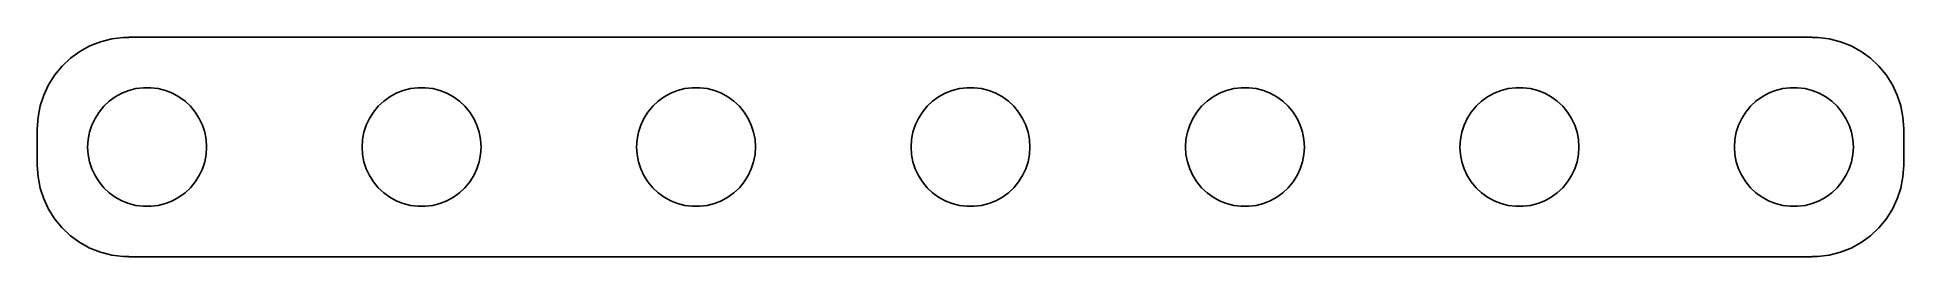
# Model space of a CAD drawing. Header units: metres. Extents: x 9 to 111, y 9 to 21.
import ezdxf

# ---------------------------------------------------------------- set-up
doc = ezdxf.new("R2010")
doc.units = ezdxf.units.M

msp = doc.modelspace()

# ---------------------------------------------------------------- linework, layer by layer
for p, q in [((11.8711, 20.5241), (11.3209, 20.2216)), ((12.4549, 20.7553), (11.8711, 20.5241)), ((13.0631, 20.9114), (12.4549, 20.7553)), ((13.686, 20.9901), (13.0631, 20.9114)), ((14, 20.9901), (13.686, 20.9901)), ((106, 21), (14, 21)), ((14, 21), (14, 20.9901)), ((106, 20.9901), (106, 21)), ((106.314, 20.9901), (106, 20.9901)), ((106.937, 20.9114), (106.314, 20.9901)), ((107.545, 20.7553), (106.937, 20.9114)), ((108.129, 20.5241), (107.545, 20.7553)), ((108.679, 20.2216), (108.129, 20.5241)), ((10.3551, 19.4227), (9.95491, 18.9389)), ((10.8129, 19.8526), (10.3551, 19.4227)), ((11.3209, 20.2216), (10.8129, 19.8526)), ((109.187, 19.8526), (108.679, 20.2216)), ((109.645, 19.4227), (109.187, 19.8526)), ((110.045, 18.9389), (109.645, 19.4227)), ((9.61845, 18.4088), (9.3511, 17.8406)), ((9.95491, 18.9389), (9.61845, 18.4088)), ((110.382, 18.4088), (110.045, 18.9389)), ((110.649, 17.8406), (110.382, 18.4088)), ((9.3511, 17.8406), (9.15707, 17.2434)), ((12.6308, 17.2248), (12.9284, 17.5042)), ((12.9284, 17.5042), (13.2586, 17.7441)), ((13.2586, 17.7441), (13.6162, 17.9407)), ((13.6162, 17.9407), (13.9957, 18.0909)), ((13.9957, 18.0909), (14.391, 18.1924)), ((14.391, 18.1924), (14.7959, 18.2436)), ((14.7959, 18.2436), (15.2041, 18.2436)), ((15.2041, 18.2436), (15.609, 18.1924)), ((15.609, 18.1924), (16.0043, 18.0909)), ((16.0043, 18.0909), (16.3838, 17.9407)), ((16.3838, 17.9407), (16.7414, 17.7441)), ((16.7414, 17.7441), (17.0716, 17.5042)), ((17.0716, 17.5042), (17.3691, 17.2248)), ((27.6308, 17.2248), (27.9284, 17.5042)), ((27.9284, 17.5042), (28.2586, 17.7441)), ((28.2586, 17.7441), (28.6162, 17.9407)), ((28.6162, 17.9407), (28.9957, 18.0909)), ((28.9957, 18.0909), (29.391, 18.1924)), ((29.391, 18.1924), (29.7959, 18.2436)), ((29.7959, 18.2436), (30.2041, 18.2436)), ((30.2041, 18.2436), (30.609, 18.1924)), ((30.609, 18.1924), (31.0043, 18.0909)), ((31.0043, 18.0909), (31.3838, 17.9407)), ((31.3838, 17.9407), (31.7414, 17.7441)), ((31.7414, 17.7441), (32.0716, 17.5042)), ((32.0716, 17.5042), (32.3691, 17.2248)), ((42.6308, 17.2248), (42.9284, 17.5042)), ((42.9284, 17.5042), (43.2586, 17.7441)), ((43.2586, 17.7441), (43.6162, 17.9407)), ((43.6162, 17.9407), (43.9957, 18.0909)), ((43.9957, 18.0909), (44.391, 18.1924)), ((44.391, 18.1924), (44.7959, 18.2436)), ((44.7959, 18.2436), (45.2041, 18.2436)), ((45.2041, 18.2436), (45.609, 18.1924)), ((45.609, 18.1924), (46.0043, 18.0909)), ((46.0043, 18.0909), (46.3838, 17.9407)), ((46.3838, 17.9407), (46.7414, 17.7441)), ((46.7414, 17.7441), (47.0716, 17.5042)), ((47.0716, 17.5042), (47.3691, 17.2248)), ((57.6308, 17.2248), (57.9284, 17.5042)), ((57.9284, 17.5042), (58.2586, 17.7441)), ((58.2586, 17.7441), (58.6162, 17.9407)), ((58.6162, 17.9407), (58.9957, 18.0909)), ((58.9957, 18.0909), (59.391, 18.1924)), ((59.391, 18.1924), (59.7959, 18.2436)), ((59.7959, 18.2436), (60.2041, 18.2436)), ((60.2041, 18.2436), (60.609, 18.1924)), ((60.609, 18.1924), (61.0043, 18.0909)), ((61.0043, 18.0909), (61.3838, 17.9407)), ((61.3838, 17.9407), (61.7414, 17.7441)), ((61.7414, 17.7441), (62.0716, 17.5042)), ((62.0716, 17.5042), (62.3691, 17.2248)), ((72.6308, 17.2248), (72.9284, 17.5042)), ((72.9284, 17.5042), (73.2586, 17.7441)), ((73.2586, 17.7441), (73.6162, 17.9407)), ((73.6162, 17.9407), (73.9957, 18.0909)), ((73.9957, 18.0909), (74.391, 18.1924)), ((74.391, 18.1924), (74.7959, 18.2436)), ((74.7959, 18.2436), (75.2041, 18.2436)), ((75.2041, 18.2436), (75.609, 18.1924)), ((75.609, 18.1924), (76.0043, 18.0909)), ((76.0043, 18.0909), (76.3838, 17.9407)), ((76.3838, 17.9407), (76.7414, 17.7441)), ((76.7414, 17.7441), (77.0716, 17.5042)), ((77.0716, 17.5042), (77.3691, 17.2248)), ((87.6308, 17.2248), (87.9284, 17.5042)), ((87.9284, 17.5042), (88.2586, 17.7441)), ((88.2586, 17.7441), (88.6162, 17.9407)), ((88.6162, 17.9407), (88.9957, 18.0909)), ((88.9957, 18.0909), (89.391, 18.1924)), ((89.391, 18.1924), (89.7959, 18.2436)), ((89.7959, 18.2436), (90.2041, 18.2436)), ((90.2041, 18.2436), (90.609, 18.1924)), ((90.609, 18.1924), (91.0043, 18.0909)), ((91.0043, 18.0909), (91.3838, 17.9407)), ((91.3838, 17.9407), (91.7414, 17.7441)), ((91.7414, 17.7441), (92.0716, 17.5042)), ((92.0716, 17.5042), (92.3691, 17.2248)), ((102.631, 17.2248), (102.928, 17.5042)), ((102.928, 17.5042), (103.259, 17.7441)), ((103.259, 17.7441), (103.616, 17.9407)), ((103.616, 17.9407), (103.996, 18.0909)), ((103.996, 18.0909), (104.391, 18.1924)), ((104.391, 18.1924), (104.796, 18.2436)), ((104.796, 18.2436), (105.204, 18.2436)), ((105.204, 18.2436), (105.609, 18.1924)), ((105.609, 18.1924), (106.004, 18.0909)), ((106.004, 18.0909), (106.384, 17.9407)), ((106.384, 17.9407), (106.741, 17.7441)), ((106.741, 17.7441), (107.072, 17.5042)), ((107.072, 17.5042), (107.369, 17.2248)), ((110.843, 17.2434), (110.649, 17.8406)), ((9.03941, 16.6267), (9, 16)), ((9.15707, 17.2434), (9.03941, 16.6267)), ((11.9782, 16.1964), (12.152, 16.5657)), ((12.152, 16.5657), (12.3707, 16.9103)), ((12.3707, 16.9103), (12.6308, 17.2248)), ((17.3691, 17.2248), (17.6293, 16.9103)), ((17.6293, 16.9103), (17.848, 16.5657)), ((17.848, 16.5657), (18.0218, 16.1964)), ((26.9782, 16.1964), (27.152, 16.5657)), ((27.152, 16.5657), (27.3707, 16.9103)), ((27.3707, 16.9103), (27.6308, 17.2248)), ((32.3691, 17.2248), (32.6293, 16.9103)), ((32.6293, 16.9103), (32.848, 16.5657)), ((32.848, 16.5657), (33.0218, 16.1964)), ((41.9782, 16.1964), (42.152, 16.5657)), ((42.152, 16.5657), (42.3707, 16.9103)), ((42.3707, 16.9103), (42.6308, 17.2248)), ((47.3691, 17.2248), (47.6293, 16.9103)), ((47.6293, 16.9103), (47.848, 16.5657)), ((47.848, 16.5657), (48.0218, 16.1964)), ((56.9782, 16.1964), (57.152, 16.5657)), ((57.152, 16.5657), (57.3707, 16.9103)), ((57.3707, 16.9103), (57.6308, 17.2248)), ((62.3691, 17.2248), (62.6293, 16.9103)), ((62.6293, 16.9103), (62.848, 16.5657)), ((62.848, 16.5657), (63.0218, 16.1964)), ((71.9782, 16.1964), (72.152, 16.5657)), ((72.152, 16.5657), (72.3707, 16.9103)), ((72.3707, 16.9103), (72.6308, 17.2248)), ((77.3691, 17.2248), (77.6293, 16.9103)), ((77.6293, 16.9103), (77.848, 16.5657)), ((77.848, 16.5657), (78.0218, 16.1964)), ((86.9782, 16.1964), (87.152, 16.5657)), ((87.152, 16.5657), (87.3707, 16.9103)), ((87.3707, 16.9103), (87.6308, 17.2248)), ((92.3691, 17.2248), (92.6293, 16.9103)), ((92.6293, 16.9103), (92.848, 16.5657)), ((92.848, 16.5657), (93.0218, 16.1964)), ((101.978, 16.1964), (102.152, 16.5657)), ((102.152, 16.5657), (102.371, 16.9103)), ((102.371, 16.9103), (102.631, 17.2248)), ((107.369, 17.2248), (107.629, 16.9103)), ((107.629, 16.9103), (107.848, 16.5657)), ((107.848, 16.5657), (108.022, 16.1964)), ((110.961, 16.6267), (110.843, 17.2434)), ((111, 16), (110.961, 16.6267)), ((9, 16), (9, 14)), ((11.75, 15), (11.7756, 15.4073)), ((11.7756, 15.4073), (11.8521, 15.8082)), ((11.8521, 15.8082), (11.9782, 16.1964)), ((18.0218, 16.1964), (18.1479, 15.8082)), ((18.1479, 15.8082), (18.2244, 15.4073)), ((18.2244, 15.4073), (18.25, 15)), ((26.75, 15), (26.7756, 15.4073)), ((26.7756, 15.4073), (26.8521, 15.8082)), ((26.8521, 15.8082), (26.9782, 16.1964)), ((33.0218, 16.1964), (33.1479, 15.8082)), ((33.1479, 15.8082), (33.2244, 15.4073)), ((33.2244, 15.4073), (33.25, 15)), ((41.75, 15), (41.7756, 15.4073)), ((41.7756, 15.4073), (41.8521, 15.8082)), ((41.8521, 15.8082), (41.9782, 16.1964)), ((48.0218, 16.1964), (48.1479, 15.8082)), ((48.1479, 15.8082), (48.2244, 15.4073)), ((48.2244, 15.4073), (48.25, 15)), ((56.75, 15), (56.7756, 15.4073)), ((56.7756, 15.4073), (56.8521, 15.8082)), ((56.8521, 15.8082), (56.9782, 16.1964)), ((63.0218, 16.1964), (63.1479, 15.8082)), ((63.1479, 15.8082), (63.2244, 15.4073)), ((63.2244, 15.4073), (63.25, 15)), ((71.75, 15), (71.7756, 15.4073)), ((71.7756, 15.4073), (71.8521, 15.8082)), ((71.8521, 15.8082), (71.9782, 16.1964)), ((78.0218, 16.1964), (78.1479, 15.8082)), ((78.1479, 15.8082), (78.2244, 15.4073)), ((78.2244, 15.4073), (78.25, 15)), ((86.75, 15), (86.7756, 15.4073)), ((86.7756, 15.4073), (86.8521, 15.8082)), ((86.8521, 15.8082), (86.9782, 16.1964)), ((93.0218, 16.1964), (93.1479, 15.8082)), ((93.1479, 15.8082), (93.2244, 15.4073)), ((93.2244, 15.4073), (93.25, 15)), ((101.75, 15), (101.776, 15.4073)), ((101.776, 15.4073), (101.852, 15.8082)), ((101.852, 15.8082), (101.978, 16.1964)), ((108.022, 16.1964), (108.148, 15.8082)), ((108.148, 15.8082), (108.224, 15.4073)), ((108.224, 15.4073), (108.25, 15)), ((111, 14), (111, 16)), ((11.7756, 14.5927), (11.75, 15)), ((11.8521, 14.1918), (11.7756, 14.5927)), ((18.2244, 14.5927), (18.1479, 14.1918)), ((18.25, 15), (18.2244, 14.5927)), ((26.7756, 14.5927), (26.75, 15)), ((26.8521, 14.1918), (26.7756, 14.5927)), ((33.2244, 14.5927), (33.1479, 14.1918)), ((33.25, 15), (33.2244, 14.5927)), ((41.7756, 14.5927), (41.75, 15)), ((41.8521, 14.1918), (41.7756, 14.5927)), ((48.2244, 14.5927), (48.1479, 14.1918)), ((48.25, 15), (48.2244, 14.5927)), ((56.7756, 14.5927), (56.75, 15)), ((56.8521, 14.1918), (56.7756, 14.5927)), ((63.2244, 14.5927), (63.1479, 14.1918)), ((63.25, 15), (63.2244, 14.5927)), ((71.7756, 14.5927), (71.75, 15)), ((71.8521, 14.1918), (71.7756, 14.5927)), ((78.2244, 14.5927), (78.1479, 14.1918)), ((78.25, 15), (78.2244, 14.5927)), ((86.7756, 14.5927), (86.75, 15)), ((86.8521, 14.1918), (86.7756, 14.5927)), ((93.2244, 14.5927), (93.1479, 14.1918)), ((93.25, 15), (93.2244, 14.5927)), ((101.776, 14.5927), (101.75, 15)), ((101.852, 14.1918), (101.776, 14.5927)), ((108.224, 14.5927), (108.148, 14.1918)), ((108.25, 15), (108.224, 14.5927)), ((9, 14), (9.03941, 13.3733)), ((9.03941, 13.3733), (9.15707, 12.7565)), ((11.9782, 13.8036), (11.8521, 14.1918)), ((12.152, 13.4343), (11.9782, 13.8036)), ((12.3707, 13.0897), (12.152, 13.4343)), ((17.848, 13.4343), (17.6293, 13.0897)), ((18.0218, 13.8036), (17.848, 13.4343)), ((18.1479, 14.1918), (18.0218, 13.8036)), ((26.9782, 13.8036), (26.8521, 14.1918)), ((27.152, 13.4343), (26.9782, 13.8036)), ((27.3707, 13.0897), (27.152, 13.4343)), ((32.848, 13.4343), (32.6293, 13.0897)), ((33.0218, 13.8036), (32.848, 13.4343)), ((33.1479, 14.1918), (33.0218, 13.8036)), ((41.9782, 13.8036), (41.8521, 14.1918)), ((42.152, 13.4343), (41.9782, 13.8036)), ((42.3707, 13.0897), (42.152, 13.4343)), ((47.848, 13.4343), (47.6293, 13.0897)), ((48.0218, 13.8036), (47.848, 13.4343)), ((48.1479, 14.1918), (48.0218, 13.8036)), ((56.9782, 13.8036), (56.8521, 14.1918)), ((57.152, 13.4343), (56.9782, 13.8036)), ((57.3707, 13.0897), (57.152, 13.4343)), ((62.848, 13.4343), (62.6293, 13.0897)), ((63.0218, 13.8036), (62.848, 13.4343)), ((63.1479, 14.1918), (63.0218, 13.8036)), ((71.9782, 13.8036), (71.8521, 14.1918)), ((72.152, 13.4343), (71.9782, 13.8036)), ((72.3707, 13.0897), (72.152, 13.4343)), ((77.848, 13.4343), (77.6293, 13.0897)), ((78.0218, 13.8036), (77.848, 13.4343)), ((78.1479, 14.1918), (78.0218, 13.8036)), ((86.9782, 13.8036), (86.8521, 14.1918)), ((87.152, 13.4343), (86.9782, 13.8036)), ((87.3707, 13.0897), (87.152, 13.4343)), ((92.848, 13.4343), (92.6293, 13.0897)), ((93.0218, 13.8036), (92.848, 13.4343)), ((93.1479, 14.1918), (93.0218, 13.8036)), ((101.978, 13.8036), (101.852, 14.1918)), ((102.152, 13.4343), (101.978, 13.8036)), ((102.371, 13.0897), (102.152, 13.4343)), ((107.848, 13.4343), (107.629, 13.0897)), ((108.022, 13.8036), (107.848, 13.4343)), ((108.148, 14.1918), (108.022, 13.8036)), ((110.843, 12.7565), (110.961, 13.3733)), ((110.961, 13.3733), (111, 14)), ((9.15707, 12.7565), (9.3511, 12.1594)), ((12.6308, 12.7752), (12.3707, 13.0897)), ((12.9284, 12.4958), (12.6308, 12.7752)), ((13.2586, 12.2559), (12.9284, 12.4958)), ((13.6162, 12.0593), (13.2586, 12.2559)), ((16.7414, 12.2559), (16.3838, 12.0593)), ((17.0716, 12.4958), (16.7414, 12.2559)), ((17.3691, 12.7752), (17.0716, 12.4958)), ((17.6293, 13.0897), (17.3691, 12.7752)), ((27.6308, 12.7752), (27.3707, 13.0897)), ((27.9284, 12.4958), (27.6308, 12.7752)), ((28.2586, 12.2559), (27.9284, 12.4958)), ((28.6162, 12.0593), (28.2586, 12.2559)), ((31.7414, 12.2559), (31.3838, 12.0593)), ((32.0716, 12.4958), (31.7414, 12.2559)), ((32.3691, 12.7752), (32.0716, 12.4958)), ((32.6293, 13.0897), (32.3691, 12.7752)), ((42.6308, 12.7752), (42.3707, 13.0897)), ((42.9284, 12.4958), (42.6308, 12.7752)), ((43.2586, 12.2559), (42.9284, 12.4958)), ((43.6162, 12.0593), (43.2586, 12.2559)), ((46.7414, 12.2559), (46.3838, 12.0593)), ((47.0716, 12.4958), (46.7414, 12.2559)), ((47.3691, 12.7752), (47.0716, 12.4958)), ((47.6293, 13.0897), (47.3691, 12.7752)), ((57.6308, 12.7752), (57.3707, 13.0897)), ((57.9284, 12.4958), (57.6308, 12.7752)), ((58.2586, 12.2559), (57.9284, 12.4958)), ((58.6162, 12.0593), (58.2586, 12.2559)), ((61.7414, 12.2559), (61.3838, 12.0593)), ((62.0716, 12.4958), (61.7414, 12.2559)), ((62.3691, 12.7752), (62.0716, 12.4958)), ((62.6293, 13.0897), (62.3691, 12.7752)), ((72.6308, 12.7752), (72.3707, 13.0897)), ((72.9284, 12.4958), (72.6308, 12.7752)), ((73.2586, 12.2559), (72.9284, 12.4958)), ((73.6162, 12.0593), (73.2586, 12.2559)), ((76.7414, 12.2559), (76.3838, 12.0593)), ((77.0716, 12.4958), (76.7414, 12.2559)), ((77.3691, 12.7752), (77.0716, 12.4958)), ((77.6293, 13.0897), (77.3691, 12.7752)), ((87.6308, 12.7752), (87.3707, 13.0897)), ((87.9284, 12.4958), (87.6308, 12.7752)), ((88.2586, 12.2559), (87.9284, 12.4958)), ((88.6162, 12.0593), (88.2586, 12.2559)), ((91.7414, 12.2559), (91.3838, 12.0593)), ((92.0716, 12.4958), (91.7414, 12.2559)), ((92.3691, 12.7752), (92.0716, 12.4958)), ((92.6293, 13.0897), (92.3691, 12.7752)), ((102.631, 12.7752), (102.371, 13.0897)), ((102.928, 12.4958), (102.631, 12.7752)), ((103.259, 12.2559), (102.928, 12.4958)), ((103.616, 12.0593), (103.259, 12.2559)), ((106.741, 12.2559), (106.384, 12.0593)), ((107.072, 12.4958), (106.741, 12.2559)), ((107.369, 12.7752), (107.072, 12.4958)), ((107.629, 13.0897), (107.369, 12.7752)), ((110.649, 12.1594), (110.843, 12.7565)), ((9.3511, 12.1594), (9.61845, 11.5912)), ((9.61845, 11.5912), (9.95491, 11.0611)), ((13.9957, 11.9091), (13.6162, 12.0593)), ((14.391, 11.8076), (13.9957, 11.9091)), ((14.7959, 11.7564), (14.391, 11.8076)), ((15.2041, 11.7564), (14.7959, 11.7564)), ((15.609, 11.8076), (15.2041, 11.7564)), ((16.0043, 11.9091), (15.609, 11.8076)), ((16.3838, 12.0593), (16.0043, 11.9091)), ((28.9957, 11.9091), (28.6162, 12.0593)), ((29.391, 11.8076), (28.9957, 11.9091)), ((29.7959, 11.7564), (29.391, 11.8076)), ((30.2041, 11.7564), (29.7959, 11.7564)), ((30.609, 11.8076), (30.2041, 11.7564)), ((31.0043, 11.9091), (30.609, 11.8076)), ((31.3838, 12.0593), (31.0043, 11.9091)), ((43.9957, 11.9091), (43.6162, 12.0593)), ((44.391, 11.8076), (43.9957, 11.9091)), ((44.7959, 11.7564), (44.391, 11.8076)), ((45.2041, 11.7564), (44.7959, 11.7564)), ((45.609, 11.8076), (45.2041, 11.7564)), ((46.0043, 11.9091), (45.609, 11.8076)), ((46.3838, 12.0593), (46.0043, 11.9091)), ((58.9957, 11.9091), (58.6162, 12.0593)), ((59.391, 11.8076), (58.9957, 11.9091)), ((59.7959, 11.7564), (59.391, 11.8076)), ((60.2041, 11.7564), (59.7959, 11.7564)), ((60.609, 11.8076), (60.2041, 11.7564)), ((61.0043, 11.9091), (60.609, 11.8076)), ((61.3838, 12.0593), (61.0043, 11.9091)), ((73.9957, 11.9091), (73.6162, 12.0593)), ((74.391, 11.8076), (73.9957, 11.9091)), ((74.7959, 11.7564), (74.391, 11.8076)), ((75.2041, 11.7564), (74.7959, 11.7564)), ((75.609, 11.8076), (75.2041, 11.7564)), ((76.0043, 11.9091), (75.609, 11.8076)), ((76.3838, 12.0593), (76.0043, 11.9091)), ((88.9957, 11.9091), (88.6162, 12.0593)), ((89.391, 11.8076), (88.9957, 11.9091)), ((89.7959, 11.7564), (89.391, 11.8076)), ((90.2041, 11.7564), (89.7959, 11.7564)), ((90.609, 11.8076), (90.2041, 11.7564)), ((91.0043, 11.9091), (90.609, 11.8076)), ((91.3838, 12.0593), (91.0043, 11.9091)), ((103.996, 11.9091), (103.616, 12.0593)), ((104.391, 11.8076), (103.996, 11.9091)), ((104.796, 11.7564), (104.391, 11.8076)), ((105.204, 11.7564), (104.796, 11.7564)), ((105.609, 11.8076), (105.204, 11.7564)), ((106.004, 11.9091), (105.609, 11.8076)), ((106.384, 12.0593), (106.004, 11.9091)), ((110.045, 11.0611), (110.382, 11.5912)), ((110.382, 11.5912), (110.649, 12.1594)), ((9.95491, 11.0611), (10.3551, 10.5773)), ((10.3551, 10.5773), (10.8129, 10.1474)), ((109.187, 10.1474), (109.645, 10.5773)), ((109.645, 10.5773), (110.045, 11.0611)), ((10.8129, 10.1474), (11.3209, 9.77835)), ((11.3209, 9.77835), (11.8711, 9.47586)), ((11.8711, 9.47586), (12.4549, 9.24471)), ((12.4549, 9.24471), (13.0631, 9.08856)), ((106.937, 9.08856), (107.545, 9.24471)), ((107.545, 9.24471), (108.129, 9.47586)), ((108.129, 9.47586), (108.679, 9.77835)), ((108.679, 9.77835), (109.187, 10.1474)), ((13.0631, 9.08856), (13.686, 9.00986)), ((13.686, 9.00986), (14, 9.00986)), ((14, 9.00986), (14, 9)), ((14, 9), (106, 9)), ((106, 9.00986), (106.314, 9.00986)), ((106, 9), (106, 9.00986)), ((106.314, 9.00986), (106.937, 9.08856))]:
    msp.add_line(p, q)

doc.saveas('drawing.dxf')
